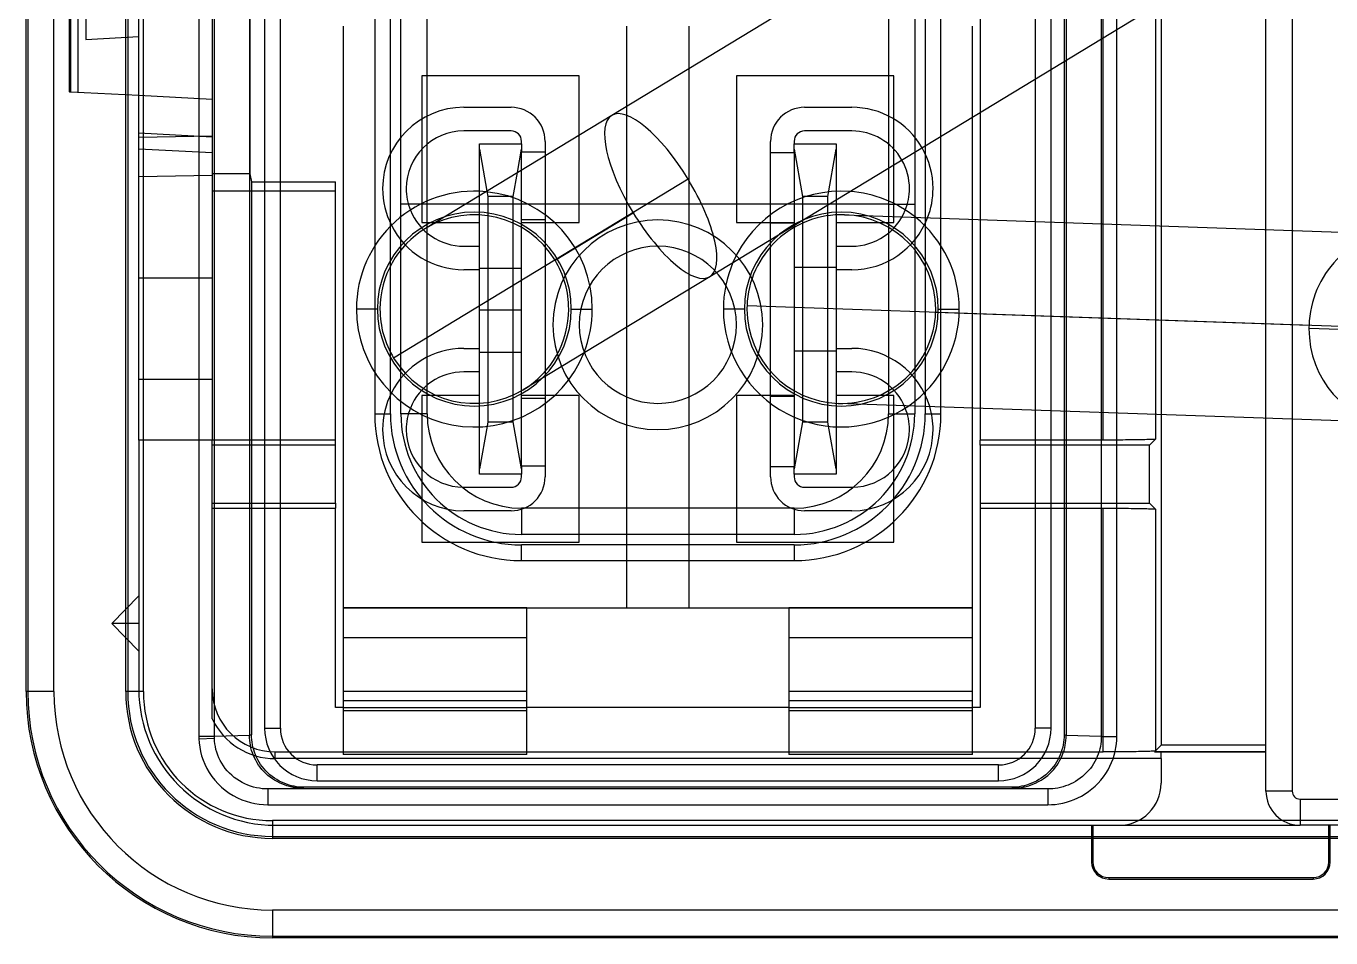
# Model space of a CAD drawing. Header units: millimetres. Extents: x -35.9 to 14.1, y -18 to 18.
# Drawn here: x -35.9 to -11.01, y -18 to -0.6 of the extents above; entities that cross this region are included whole.
import ezdxf

# ---------------------------------------------------------------- set-up
doc = ezdxf.new("R2010")
doc.units = ezdxf.units.MM
doc.layers.add('MAIN-1', color=7, linetype='Continuous')
doc.layers.add('MAIN-2', color=7, linetype='Continuous')

msp = doc.modelspace()

# ---------------------------------------------------------------- linework, layer by layer
at = {"layer": 'MAIN-1'}
for p, q in [((-35.9, -13.3), (-35.9, 13.3)), ((-9.426, 6.982), (-24.729, -2.304)), ((-33.75, -5.411), (-33.75, 5.411)), ((-32.35, 5.411), (-32.35, -5.411)), ((-7.558, 3.904), (-22.861, -5.382)), ((-31.35, 3.575), (-31.35, -3.575)), ((-31.631, 3.418), (-31.631, -3.418)), ((-35.077, 1.857), (-35.077, -1.857)), ((-35.05, 1.858), (-35.05, -1.858)), ((-11.75, 1.361), (-11.75, -4.499)), ((-12.25, -4.482), (-12.25, 1.057)), ((-34.762, 0.853), (-34.762, -0.853)), ((-14.359, -0.222), (-14.359, -4.408)), ((-14.25, -0.156), (-14.25, -4.412)), ((-29.85, -0.6), (-29.85, -11.7)), ((-24.45, -0.6), (-24.45, -2.135)), ((-23.25, -1.407), (-23.25, -0.6)), ((-34.762, -0.853), (-33.75, -0.8)), ((-15.358, -4.373), (-15.358, -0.829)), ((-28.35, -1.55), (-28.35, -2.372)), ((-25.35, -1.55), (-28.35, -1.55)), ((-25.35, -2.681), (-25.35, -1.55)), ((-35.076, -1.857), (-35.077, -1.857)), ((-35.075, -1.857), (-35.076, -1.857)), ((-35.073, -1.857), (-35.075, -1.857)), ((-35.071, -1.857), (-35.073, -1.857)), ((-35.068, -1.858), (-35.071, -1.857)), ((-35.064, -1.858), (-35.068, -1.858)), ((-35.06, -1.858), (-35.064, -1.858)), ((-35.055, -1.858), (-35.06, -1.858)), ((-35.05, -1.858), (-35.055, -1.858)), ((-33.75, -1.927), (-35.05, -1.858)), ((-27.55, -2.15), (-26.65, -2.15)), ((-24.729, -2.304), (-28.284, -4.461)), ((-17.85, -4.286), (-17.85, -2.341)), ((-17.7, -2.25), (-17.7, -4.291)), ((-26.65, -2.6), (-27.55, -2.6)), ((-28.35, -2.945), (-28.35, -3.984)), ((-27.25, -2.95), (-27.25, -2.85)), ((-27.25, -2.85), (-26.45, -2.85)), ((-27.25, -3.752), (-27.25, -2.95)), ((-27.25, -2.95), (-27.109, -3.748)), ((-26.529, -3.396), (-26.45, -2.95)), ((-26.45, -2.85), (-26.45, -2.8)), ((-26.45, -2.85), (-26.45, -2.95)), ((-26.45, -2.95), (-26.45, -3)), ((-26, -2.8), (-26, -3)), ((-26.45, -3), (-26, -3)), ((-26.45, -3.348), (-26.45, -3)), ((-26, -3), (-26, -3.075)), ((-31.631, -3.418), (-32.35, -3.418)), ((-31.631, -3.418), (-31.6, -3.575)), ((-19.35, -3.984), (-19.35, -3.251)), ((-31.6, -3.575), (-31.35, -3.575)), ((-31.35, -3.575), (-30, -3.575)), ((-30, -3.75), (-30, -3.575)), ((-23.27, -3.524), (-28.889, -6.934)), ((-30, -3.75), (-32.35, -3.75)), ((-30, -8.5), (-30, -3.75)), ((-20.287, -4.201), (-9.701, -4.571)), ((-33.75, -7.343), (-33.75, -5.411)), ((-32.35, -5.411), (-33.75, -5.411)), ((-32.35, -5.411), (-32.35, -7.343)), ((-22.861, -5.382), (-26.416, -7.539)), ((-23.25, -11.7), (-23.25, -5.618)), ((-8.098, -6.428), (-22.149, -5.937)), ((-24.45, -6.346), (-24.45, -11.7)), ((-33.75, -8.5), (-33.75, -7.343)), ((-32.35, -7.343), (-33.75, -7.343)), ((-32.35, -7.343), (-32.35, -8.5)), ((-25.35, -7.65), (-25.82, -7.65)), ((-25.35, -10.45), (-25.35, -7.65)), ((-22.35, -7.65), (-22.35, -10.45)), ((-21.88, -7.65), (-22.35, -7.65)), ((-26, -7.8), (-26, -9)), ((-21.7, -9.013), (-21.7, -7.8)), ((-9.826, -8.169), (-20.413, -7.799)), ((-17.85, -11.7), (-17.85, -7.888)), ((-17.7, -7.894), (-17.7, -8.5)), ((-28.35, -8.016), (-28.35, -9.055)), ((-26.687, -8.15), (-26.609, -8.15)), ((-26.609, -8.15), (-26.609, -8.124)), ((-26.45, -9.05), (-26.609, -8.15)), ((-26.45, -9), (-26.45, -8.062)), ((-21.25, -8.062), (-21.25, -9.013)), ((-21.091, -8.15), (-21.25, -9.05)), ((-21.091, -8.124), (-21.091, -8.15)), ((-21.091, -8.15), (-21.013, -8.15)), ((-19.35, -9.055), (-19.35, -8.016)), ((-15.358, -8.5), (-15.358, -7.975)), ((-14.359, -8.01), (-14.359, -8.483)), ((-14.25, -8.014), (-14.25, -14.325)), ((-12.25, -15.2), (-12.25, -8.084)), ((-11.75, -8.101), (-11.75, -15.2)), ((-27.107, -8.237), (-27.25, -9.05)), ((-27.25, -9.05), (-27.25, -8.248)), ((-20.45, -9.05), (-20.593, -8.237)), ((-20.45, -8.248), (-20.45, -9.05)), ((-32.35, -8.5), (-33.75, -8.5)), ((-33.75, -8.5), (-33.75, -13.25)), ((-32.35, -13.822), (-32.35, -8.5)), ((-30, -8.5), (-32.35, -8.5)), ((-30, -8.596), (-32.35, -8.596)), ((-30, -8.596), (-30, -8.5)), ((-30, -9.704), (-30, -8.596)), ((-15.358, -8.5), (-17.7, -8.5)), ((-17.7, -8.596), (-17.7, -8.5)), ((-14.472, -8.596), (-17.7, -8.596)), ((-17.7, -8.596), (-17.7, -9.704)), ((-15.306, -8.5), (-15.358, -8.5)), ((-15.253, -8.5), (-15.306, -8.5)), ((-15.199, -8.5), (-15.253, -8.5)), ((-15.144, -8.5), (-15.199, -8.5)), ((-15.089, -8.499), (-15.144, -8.5)), ((-15.035, -8.499), (-15.089, -8.499)), ((-14.98, -8.499), (-15.035, -8.499)), ((-14.927, -8.498), (-14.98, -8.499)), ((-14.874, -8.498), (-14.927, -8.498)), ((-14.823, -8.497), (-14.874, -8.498)), ((-14.773, -8.497), (-14.823, -8.497)), ((-14.725, -8.496), (-14.773, -8.497)), ((-14.679, -8.495), (-14.725, -8.496)), ((-14.636, -8.495), (-14.679, -8.495)), ((-14.596, -8.494), (-14.636, -8.495)), ((-14.558, -8.493), (-14.596, -8.494)), ((-14.523, -8.492), (-14.558, -8.493)), ((-14.492, -8.491), (-14.523, -8.492)), ((-14.464, -8.49), (-14.492, -8.491)), ((-14.472, -8.596), (-14.359, -8.483)), ((-14.472, -9.704), (-14.472, -8.596)), ((-14.439, -8.489), (-14.464, -8.49)), ((-14.418, -8.488), (-14.439, -8.489)), ((-14.4, -8.488), (-14.418, -8.488)), ((-14.386, -8.487), (-14.4, -8.488)), ((-14.374, -8.486), (-14.386, -8.487)), ((-14.366, -8.485), (-14.374, -8.486)), ((-14.361, -8.484), (-14.366, -8.485)), ((-14.359, -8.483), (-14.361, -8.484)), ((-27.25, -9.15), (-27.25, -9.05)), ((-26.45, -9.15), (-27.25, -9.15)), ((-26, -9), (-26.45, -9)), ((-26.45, -9), (-26.45, -9.05)), ((-26.45, -9.05), (-26.45, -9.15)), ((-26.45, -9.2), (-26.45, -9.15)), ((-26, -9), (-26, -9.2)), ((-21.7, -9.2), (-21.7, -9.013)), ((-21.25, -9.013), (-21.7, -9.013)), ((-21.25, -9.05), (-21.25, -9.013)), ((-21.25, -9.15), (-21.25, -9.05)), ((-20.45, -9.15), (-21.25, -9.15)), ((-21.25, -9.15), (-21.25, -9.2)), ((-20.45, -9.05), (-20.45, -9.15)), ((-27.55, -9.4), (-26.65, -9.4)), ((-21.05, -9.4), (-20.15, -9.4)), ((-32.35, -9.704), (-30, -9.704)), ((-30, -9.704), (-30, -9.8)), ((-28.35, -9.628), (-28.35, -10.45)), ((-19.35, -10.45), (-19.35, -9.628)), ((-17.7, -9.704), (-14.472, -9.704)), ((-17.7, -9.704), (-17.7, -9.8)), ((-14.472, -9.704), (-14.359, -9.817)), ((-32.35, -9.8), (-30, -9.8)), ((-30, -13.6), (-30, -9.8)), ((-26.65, -9.85), (-27.55, -9.85)), ((-20.15, -9.85), (-21.05, -9.85)), ((-17.7, -9.8), (-15.358, -9.8)), ((-17.7, -9.8), (-17.7, -13.6)), ((-15.358, -14.45), (-15.358, -9.8)), ((-15.358, -9.8), (-15.306, -9.8)), ((-15.306, -9.8), (-15.253, -9.8)), ((-15.253, -9.8), (-15.199, -9.8)), ((-15.199, -9.8), (-15.144, -9.8)), ((-15.144, -9.8), (-15.089, -9.801)), ((-15.089, -9.801), (-15.035, -9.801)), ((-15.035, -9.801), (-14.98, -9.801)), ((-14.98, -9.801), (-14.927, -9.802)), ((-14.927, -9.802), (-14.874, -9.802)), ((-14.874, -9.802), (-14.823, -9.803)), ((-14.823, -9.803), (-14.773, -9.803)), ((-14.773, -9.803), (-14.725, -9.804)), ((-14.725, -9.804), (-14.679, -9.805)), ((-14.679, -9.805), (-14.636, -9.805)), ((-14.636, -9.805), (-14.596, -9.806)), ((-14.596, -9.806), (-14.558, -9.807)), ((-14.558, -9.807), (-14.523, -9.808)), ((-14.523, -9.808), (-14.492, -9.809)), ((-14.492, -9.809), (-14.464, -9.81)), ((-14.464, -9.81), (-14.439, -9.811)), ((-14.439, -9.811), (-14.418, -9.812)), ((-14.418, -9.812), (-14.4, -9.812)), ((-14.4, -9.812), (-14.386, -9.813)), ((-14.386, -9.813), (-14.374, -9.814)), ((-14.374, -9.814), (-14.366, -9.815)), ((-14.366, -9.815), (-14.361, -9.816)), ((-14.361, -9.816), (-14.359, -9.817)), ((-14.359, -9.817), (-14.359, -14.433)), ((-28.35, -10.45), (-25.35, -10.45)), ((-22.35, -10.45), (-19.35, -10.45)), ((-33.75, -11.474), (-34.262, -12)), ((-29.85, -11.7), (-29.85, -14.5)), ((-29.85, -11.7), (-26.35, -11.7)), ((-26.35, -14.5), (-26.35, -11.7)), ((-26.35, -11.7), (-24.45, -11.7)), ((-24.45, -11.7), (-23.25, -11.7)), ((-23.25, -11.7), (-21.35, -11.7)), ((-21.35, -11.7), (-21.35, -14.5)), ((-21.35, -11.7), (-17.85, -11.7)), ((-17.85, -14.5), (-17.85, -11.7)), ((-33.755, -12), (-34.262, -12)), ((-34.262, -12), (-33.75, -12.526)), ((-29.85, -12.272), (-29.85, -13.473)), ((-21.35, -12.272), (-21.35, -13.473)), ((-29.85, -13.6), (-30, -13.6)), ((-21.35, -13.6), (-26.35, -13.6)), ((-17.7, -13.6), (-17.85, -13.6)), ((-14.359, -14.433), (-14.376, -14.45)), ((-14.25, -14.325), (-14.375, -14.45)), ((-14.366, -14.435), (-14.374, -14.436)), ((-14.361, -14.434), (-14.366, -14.435)), ((-14.359, -14.433), (-14.361, -14.434)), ((-12.25, -14.325), (-14.25, -14.325)), ((-31.15, -14.579), (-31.15, -14.45)), ((-31.15, -14.45), (-29.85, -14.45)), ((-14.25, -14.579), (-31.15, -14.579)), ((-26.35, -14.5), (-29.85, -14.5)), ((-26.35, -14.45), (-21.35, -14.45)), ((-17.85, -14.5), (-21.35, -14.5)), ((-17.85, -14.45), (-15.358, -14.45)), ((-15.306, -14.45), (-15.358, -14.45)), ((-15.253, -14.45), (-15.306, -14.45)), ((-15.199, -14.45), (-15.253, -14.45)), ((-15.144, -14.45), (-15.199, -14.45)), ((-15.089, -14.449), (-15.144, -14.45)), ((-15.035, -14.449), (-15.089, -14.449)), ((-14.98, -14.449), (-15.035, -14.449)), ((-14.927, -14.448), (-14.98, -14.449)), ((-14.874, -14.448), (-14.927, -14.448)), ((-14.823, -14.447), (-14.874, -14.448)), ((-14.773, -14.447), (-14.823, -14.447)), ((-14.725, -14.446), (-14.773, -14.447)), ((-14.679, -14.445), (-14.725, -14.446)), ((-14.636, -14.445), (-14.679, -14.445)), ((-14.596, -14.444), (-14.636, -14.445)), ((-14.558, -14.443), (-14.596, -14.444)), ((-14.523, -14.442), (-14.558, -14.443)), ((-14.492, -14.441), (-14.523, -14.442)), ((-14.464, -14.44), (-14.492, -14.441)), ((-14.439, -14.439), (-14.464, -14.44)), ((-14.418, -14.438), (-14.439, -14.439)), ((-14.4, -14.438), (-14.418, -14.438)), ((-14.386, -14.437), (-14.4, -14.438)), ((-14.374, -14.436), (-14.386, -14.437)), ((-14.376, -14.45), (-12.25, -14.45)), ((-12.25, -14.453), (-14.25, -14.453)), ((-14.25, -14.579), (-14.25, -14.453)), ((-14.25, -14.579), (-14.25, -15.05)), ((-11.75, -15.2), (-12.25, -15.2)), ((-11.6, -15.35), (9.4, -15.35)), ((-11.6, -15.35), (-11.6, -15.85)), ((-31.15, -15.85), (-15.05, -15.85)), ((-15.576, -15.85), (-15.576, -16.55)), ((-15.55, -15.85), (-15.55, -16.55)), ((-15.047, -15.85), (-11.6, -15.85)), ((9.4, -15.85), (-11.6, -15.85)), ((-11.05, -16.55), (-11.05, -15.85)), ((-11.024, -16.55), (-11.024, -15.85)), ((-15.55, -16.55), (-15.576, -16.55)), ((-11.05, -16.55), (-11.024, -16.55)), ((-15.25, -16.85), (-11.35, -16.85)), ((-15.25, -16.85), (-15.25, -16.876)), ((-15.25, -16.876), (-11.35, -16.876)), ((-11.35, -16.85), (-11.35, -16.876)), ((9.4, -18), (-31.2, -18))]:
    msp.add_line(p, q, dxfattribs=at)
for centre, radius, start, end in [((-27.55, -3.7), 1.55, 90, 180), ((-26.65, -2.8), 0.65, 0, 90), ((-27.55, -3.7), 1.1, 90, 180), ((-26.65, -2.8), 0.2, 0, 90), ((-20.15, -3.7), 1.55, 0, 30.0992), ((-20.15, -3.7), 1.1, 0, 29.6283), ((-27.55, -3.7), 1.55, 180, 206.8746), ((-27.55, -3.7), 1.1, 180, 201.8816), ((-20.15, -3.7), 1.1, 338.1183, 0), ((-20.15, -3.7), 1.55, 338.9633, 0), ((-27.35, -6), 2.25, 84.3801, 180), ((-20.35, -6), 2.25, 51.1301, 85.7347), ((-20.35, -6), 1.8, 87.9953, 178), ((-27.35, -6), 1.8, 121.22, 180), ((-20.35, -6), 2.25, 156.7653, 180), ((-20.35, -6), 1.8, 178, 180), ((-27.35, -6), 2.25, 180, 338.1199), ((-27.35, -6), 1.8, 180, 211.25), ((-20.35, -6), 2.25, 180, 304.8699), ((-20.35, -6), 1.8, 180, 267.9953), ((-27.35, -6), 1.8, 211.25, 301.22), ((-27.55, -8.3), 1.55, 153.1254, 180), ((-27.55, -8.3), 1.1, 158.1187, 180), ((-20.15, -8.3), 1.1, 0, 21.8814), ((-20.15, -8.3), 1.55, 0, 16.4924), ((-27.55, -8.3), 1.55, 180, 270), ((-27.55, -8.3), 1.1, 180, 270), ((-20.15, -8.3), 1.55, 270, 0), ((-20.15, -8.3), 1.1, 270, 0), ((-26.65, -9.2), 0.65, 270, 0), ((-26.65, -9.2), 0.2, 270, 0), ((-21.05, -9.2), 0.65, 180, 270), ((-21.05, -9.2), 0.2, 180, 270), ((-31.2, -13.3), 4.7, 180, 270), ((-31.15, -13.25), 2.6, 180, 270), ((-31.15, -13.25), 1.2, 180.1699, 270), ((-31.15, -13.25), 1.329, 205.4686, 270), ((-15.05, -15.05), 0.8, 270, 0), ((-11.6, -15.2), 0.65, 180, 270), ((-11.6, -15.2), 0.15, 180, 270), ((-15.25, -16.55), 0.326, 180, 270), ((-15.25, -16.55), 0.3, 180, 270), ((-11.35, -16.55), 0.326, 270, 0), ((-11.35, -16.55), 0.3, 270, 0)]:
    msp.add_arc(centre, radius, start, end, dxfattribs=at)
for start_param, end_param in [(-1.570796, 0), (-3.141593, -1.570796)]:
    msp.add_ellipse((-23.795, -3.843), major_axis=(-0.934, 1.539), ratio=0.341321, start_param=start_param, end_param=end_param, dxfattribs=at)
at = {"layer": 'MAIN-2'}
for p, q in [((-32.605, 14.159), (-32.605, -14.159)), ((-32.309, -14.159), (-32.309, 14.159)), ((-31.639, 14.137), (-31.639, -14.137)), ((-31.05, -14), (-31.05, 14)), ((-16.65, 14), (-16.65, -14)), ((-16.35, -14), (-16.35, 14)), ((-16.1, 14.125), (-16.1, -14.125)), ((-16.061, 14.137), (-16.061, -14.137)), ((-15.391, 14.159), (-15.391, -14.159)), ((-15.095, -14.159), (-15.095, 14.159)), ((-35.868, 13.3), (-35.868, -13.3)), ((-35.369, -13.3), (-35.369, 13.3)), ((-34, -13.3), (-34, 13.3)), ((-33.962, 13.3), (-33.962, -13.3)), ((-33.662, -13.3), (-33.662, 13.3)), ((-29.25, 8), (-29.25, -8)), ((-28.95, -8), (-28.95, 8)), ((-28.75, -8), (-28.75, 8)), ((-18.95, 8), (-18.95, -8)), ((-18.75, 8), (-18.75, -8)), ((-18.45, -8), (-18.45, 8)), ((-15.358, -0.829), (-15.358, 3.382)), ((-28.25, -4), (-28.25, 2.438)), ((-19.45, 2.438), (-19.45, -4)), ((-34.91, 1.866), (-34.91, -1.866)), ((-17.7, 1.961), (-17.7, -2.25)), ((-17.85, -2.341), (-17.85, -0.6)), ((-33.75, -0.8), (-33.75, -0.8)), ((-23.25, -5.618), (-23.25, -1.407)), ((-28.35, -1.55), (-28.35, -1.55)), ((-25.35, -1.55), (-25.35, -1.55)), ((-22.35, -1.55), (-22.35, -1.55)), ((-22.35, -1.55), (-22.35, -4.35)), ((-19.35, -1.55), (-22.35, -1.55)), ((-19.35, -1.55), (-19.35, -1.55)), ((-19.35, -3.251), (-19.35, -1.55)), ((-33.75, -1.927), (-33.75, -1.927)), ((-32.35, -2), (-33.75, -1.927)), ((-32.35, -2), (-32.35, -2)), ((-27.55, -2.15), (-27.55, -2.15)), ((-26.65, -2.15), (-26.65, -2.15)), ((-24.45, -2.135), (-24.45, -6.346)), ((-21.05, -2.15), (-20.15, -2.15)), ((-21.05, -2.15), (-21.05, -2.15)), ((-20.15, -2.15), (-20.15, -2.15)), ((-28.35, -2.372), (-28.35, -2.945)), ((-32.35, -2.717), (-33.75, -2.646)), ((-32.35, -2.7), (-33.75, -2.724)), ((-33.75, -2.724), (-33.75, -2.724)), ((-32.35, -2.7), (-32.35, -2.7)), ((-27.55, -2.6), (-27.55, -2.6)), ((-26.65, -2.6), (-26.65, -2.6)), ((-25.35, -4.35), (-25.35, -2.681)), ((-20.15, -2.6), (-21.05, -2.6)), ((-21.05, -2.6), (-21.05, -2.6)), ((-20.15, -2.6), (-20.15, -2.6)), ((-33.75, -2.944), (-32.35, -3.015)), ((-27.25, -2.85), (-27.25, -2.85)), ((-26.45, -2.8), (-26.45, -2.8)), ((-26.45, -2.85), (-26.45, -2.85)), ((-26.45, -2.85), (-26.45, -2.85)), ((-26, -2.8), (-26, -2.8)), ((-21.7, -3.013), (-21.7, -2.8)), ((-21.7, -2.8), (-21.7, -2.8)), ((-21.25, -2.8), (-21.25, -2.85)), ((-21.25, -2.8), (-21.25, -2.8)), ((-21.25, -2.85), (-21.25, -2.85)), ((-21.25, -2.85), (-20.45, -2.85)), ((-21.25, -2.95), (-21.25, -2.85)), ((-21.25, -2.85), (-21.25, -2.85)), ((-21.25, -2.95), (-21.091, -3.85)), ((-21.25, -3.013), (-21.25, -2.95)), ((-20.609, -3.85), (-20.45, -2.95)), ((-20.45, -2.85), (-20.45, -2.85)), ((-20.45, -2.85), (-20.45, -2.95)), ((-20.45, -2.95), (-20.45, -8.248)), ((-26.45, -3), (-26.45, -3)), ((-26.45, -3), (-26.45, -3)), ((-26, -3), (-26, -3)), ((-26, -3.075), (-26, -4.3)), ((-21.7, -3.013), (-21.7, -3.013)), ((-21.7, -3.013), (-21.25, -3.013)), ((-21.7, -4.363), (-21.7, -3.013)), ((-21.25, -3.013), (-21.25, -3.013)), ((-21.25, -3.013), (-21.25, -3.013)), ((-21.25, -3.013), (-21.25, -4.363)), ((-32.35, -3.45), (-33.75, -3.478)), ((-26.609, -3.85), (-26.529, -3.396)), ((-26.45, -4.3), (-26.45, -3.348)), ((-31.6, -3.575), (-31.6, -14.125)), ((-31.35, -3.575), (-31.35, -14)), ((-19.05, -3.7), (-19.05, -3.7)), ((-18.6, -3.7), (-18.6, -3.7)), ((-27.25, -8.248), (-27.25, -3.752)), ((-27.109, -3.748), (-27.091, -3.85)), ((-26.609, -3.85), (-27.091, -3.85)), ((-27.091, -3.85), (-27.091, -8.15)), ((-26.609, -8.124), (-26.609, -3.85)), ((-20.609, -3.85), (-21.091, -3.85)), ((-21.091, -3.85), (-21.091, -8.124)), ((-20.609, -8.15), (-20.609, -3.85)), ((-28.25, -4), (-28.75, -4)), ((-28.35, -3.984), (-28.35, -4.35)), ((-28.25, -8), (-28.25, -4)), ((-19.45, -4), (-28.25, -4)), ((-25.811, -5.066), (-24.32, -4.162)), ((-19.45, -4), (-19.45, -8)), ((-19.45, -4), (-18.95, -4)), ((-19.35, -4.35), (-19.35, -3.984)), ((-28.35, -4.35), (-28.35, -4.35)), ((-28.35, -4.35), (-27.25, -4.35)), ((-28.283, -4.461), (-28.283, -4.461)), ((-27.25, -4.35), (-27.25, -4.35)), ((-26, -4.3), (-26.45, -4.3)), ((-26.45, -4.441), (-26.45, -4.3)), ((-26.45, -4.35), (-26.45, -4.35)), ((-26.45, -4.35), (-25.35, -4.35)), ((-26.45, -7.559), (-26.45, -4.441)), ((-26, -4.3), (-26, -4.809)), ((-25.35, -4.35), (-25.35, -4.35)), ((-23.85, -4.3), (-23.85, -4.3)), ((-22.35, -4.35), (-22.35, -4.35)), ((-22.35, -4.35), (-21.25, -4.35)), ((-21.7, -4.809), (-21.7, -4.363)), ((-21.25, -4.363), (-21.7, -4.363)), ((-21.25, -4.35), (-21.25, -4.35)), ((-21.25, -4.363), (-21.25, -4.441)), ((-21.25, -4.441), (-21.25, -7.559)), ((-20.45, -4.35), (-20.45, -4.35)), ((-20.45, -4.35), (-19.35, -4.35)), ((-19.35, -4.35), (-19.35, -4.35)), ((-17.85, -7.888), (-17.85, -4.286)), ((-17.7, -4.291), (-17.7, -7.894)), ((-15.358, -7.975), (-15.358, -4.373)), ((-14.359, -4.408), (-14.359, -8.01)), ((-14.25, -4.412), (-14.25, -8.014)), ((-12.25, -8.084), (-12.25, -4.482)), ((-11.75, -4.499), (-11.75, -8.101)), ((-27.55, -4.8), (-27.55, -4.8)), ((-27.55, -4.8), (-27.25, -4.8)), ((-27.25, -4.8), (-27.25, -4.8)), ((-26, -4.809), (-26, -7.191)), ((-23.85, -4.8), (-23.85, -4.8)), ((-21.7, -7.191), (-21.7, -4.809)), ((-20.45, -4.8), (-20.45, -4.8)), ((-20.45, -4.8), (-20.15, -4.8)), ((-20.15, -4.8), (-20.15, -4.8)), ((-27.25, -5.25), (-27.25, -5.224)), ((-26.45, -5.224), (-27.25, -5.224)), ((-21.25, -5.2), (-20.45, -5.2)), ((-20.45, -5.2), (-20.45, -5.25)), ((-27.55, -5.25), (-27.55, -5.25)), ((-27.25, -5.25), (-27.55, -5.25)), ((-27.25, -5.25), (-27.25, -5.25)), ((-27.25, -5.25), (-27.25, -5.25)), ((-27.25, -5.25), (-27.25, -5.25)), ((-20.45, -5.25), (-20.45, -5.25)), ((-20.45, -5.25), (-20.45, -5.25)), ((-20.15, -5.25), (-20.45, -5.25)), ((-20.45, -5.25), (-20.45, -5.25)), ((-20.15, -5.25), (-20.15, -5.25)), ((-29.2, -6), (-29.6, -6)), ((-29.6, -6), (-29.6, -6)), ((-29.15, -6), (-29.15, -6)), ((-29.15, -6), (-29.15, -6)), ((-26.45, -6.024), (-27.25, -6.024)), ((-26.45, -6.024), (-27.25, -6.024)), ((-25.55, -6), (-25.55, -6)), ((-25.55, -6), (-25.55, -6)), ((-25.5, -6), (-25.1, -6)), ((-25.1, -6), (-25.1, -6)), ((-22.6, -6), (-22.6, -6)), ((-22.2, -6), (-22.6, -6)), ((-22.15, -6), (-22.15, -6)), ((-22.15, -6), (-22.15, -6)), ((-11.429, -6.312), (-18.551, -6.063)), ((-18.55, -6), (-18.55, -6)), ((-18.55, -6), (-18.55, -6)), ((-18.5, -6), (-18.1, -6)), ((-18.1, -6), (-18.1, -6)), ((-8.782, -6.462), (-11.43, -6.37)), ((-27.55, -6.75), (-27.25, -6.75)), ((-27.55, -6.75), (-27.55, -6.75)), ((-27.25, -6.75), (-27.25, -6.75)), ((-27.25, -6.75), (-27.25, -6.75)), ((-27.25, -6.75), (-27.25, -6.75)), ((-27.25, -6.824), (-27.25, -6.75)), ((-27.25, -6.824), (-26.45, -6.824)), ((-21.25, -6.8), (-20.45, -6.8)), ((-20.45, -6.75), (-20.45, -6.75)), ((-20.45, -6.75), (-20.45, -6.75)), ((-20.45, -6.75), (-20.45, -6.8)), ((-20.45, -6.75), (-20.15, -6.75)), ((-20.45, -6.75), (-20.45, -6.75)), ((-20.15, -6.75), (-20.15, -6.75)), ((-27.25, -7.2), (-27.55, -7.2)), ((-27.55, -7.2), (-27.55, -7.2)), ((-27.25, -7.2), (-27.25, -7.2)), ((-26, -7.191), (-26, -7.7)), ((-21.7, -7.663), (-21.7, -7.191)), ((-20.45, -7.2), (-20.45, -7.2)), ((-20.15, -7.2), (-20.45, -7.2)), ((-20.15, -7.2), (-20.15, -7.2)), ((-28.35, -7.65), (-28.35, -7.65)), ((-28.35, -7.65), (-28.35, -8.016)), ((-27.25, -7.65), (-28.35, -7.65)), ((-27.25, -7.65), (-27.25, -7.65)), ((-26.45, -7.7), (-26.45, -7.559)), ((-26.45, -7.65), (-26.45, -7.65)), ((-25.82, -7.65), (-26.45, -7.65)), ((-26.45, -7.7), (-26, -7.7)), ((-26.45, -8.062), (-26.45, -7.7)), ((-26, -7.7), (-26, -7.8)), ((-25.35, -7.65), (-25.35, -7.65)), ((-22.35, -7.65), (-22.35, -7.65)), ((-21.25, -7.65), (-21.88, -7.65)), ((-21.7, -7.8), (-21.7, -7.663)), ((-21.7, -7.663), (-21.25, -7.663)), ((-21.25, -7.559), (-21.25, -7.663)), ((-21.25, -7.65), (-21.25, -7.65)), ((-21.25, -7.663), (-21.25, -8.062)), ((-20.45, -7.65), (-20.45, -7.65)), ((-19.35, -7.65), (-20.45, -7.65)), ((-19.35, -7.65), (-19.35, -7.65)), ((-19.35, -8.016), (-19.35, -7.65)), ((-23.85, -7.8), (-23.85, -7.8)), ((-29.25, -8), (-28.95, -8)), ((-28.95, -8), (-28.95, -8)), ((-28.75, -8), (-28.75, -8)), ((-28.25, -8), (-28.75, -8)), ((-27.091, -8.15), (-27.107, -8.237)), ((-27.091, -8.15), (-26.687, -8.15)), ((-21.013, -8.15), (-20.609, -8.15)), ((-20.593, -8.237), (-20.609, -8.15)), ((-19.45, -8), (-18.95, -8)), ((-18.95, -8), (-18.95, -8)), ((-18.75, -8), (-18.45, -8)), ((-18.75, -8), (-18.75, -8)), ((-23.85, -8.3), (-23.85, -8.3)), ((-19.05, -8.3), (-19.05, -8.3)), ((-18.6, -8.3), (-18.6, -8.3)), ((-28.35, -9.055), (-28.35, -9.628)), ((-27.25, -9.15), (-27.25, -9.15)), ((-26.45, -9), (-26.45, -9)), ((-26.45, -9), (-26.45, -9)), ((-26.45, -9.15), (-26.45, -9.15)), ((-26.45, -9.15), (-26.45, -9.15)), ((-26.45, -9.2), (-26.45, -9.2)), ((-26, -9), (-26, -9)), ((-26, -9.2), (-26, -9.2)), ((-21.7, -9.013), (-21.7, -9.013)), ((-21.7, -9.2), (-21.7, -9.2)), ((-21.25, -9.013), (-21.25, -9.013)), ((-21.25, -9.013), (-21.25, -9.013)), ((-21.25, -9.15), (-21.25, -9.15)), ((-21.25, -9.15), (-21.25, -9.15)), ((-21.25, -9.2), (-21.25, -9.2)), ((-20.45, -9.15), (-20.45, -9.15)), ((-19.35, -9.628), (-19.35, -9.055)), ((-27.55, -9.4), (-27.55, -9.4)), ((-26.65, -9.4), (-26.65, -9.4)), ((-21.05, -9.4), (-21.05, -9.4)), ((-20.15, -9.4), (-20.15, -9.4)), ((-27.55, -9.85), (-27.55, -9.85)), ((-26.65, -9.85), (-26.65, -9.85)), ((-26.45, -9.8), (-26.45, -10.3)), ((-21.25, -9.8), (-26.45, -9.8)), ((-21.25, -9.8), (-21.25, -10.3)), ((-21.05, -9.85), (-21.05, -9.85)), ((-20.15, -9.85), (-20.15, -9.85)), ((-28.35, -10.45), (-28.35, -10.45)), ((-21.25, -10.3), (-26.45, -10.3)), ((-26.45, -10.3), (-26.45, -10.3)), ((-25.35, -10.45), (-25.35, -10.45)), ((-22.35, -10.45), (-22.35, -10.45)), ((-21.25, -10.3), (-21.25, -10.3)), ((-19.35, -10.45), (-19.35, -10.45)), ((-26.45, -10.8), (-26.45, -10.5)), ((-26.45, -10.5), (-26.45, -10.5)), ((-21.25, -10.5), (-26.45, -10.5)), ((-21.25, -10.5), (-21.25, -10.8)), ((-21.25, -10.5), (-21.25, -10.5)), ((-26.45, -10.8), (-21.25, -10.8)), ((-29.85, -11.7), (-29.85, -11.7)), ((-26.35, -11.7), (-29.85, -11.7)), ((-26.35, -11.7), (-26.35, -11.7)), ((-24.45, -11.7), (-24.45, -11.7)), ((-23.25, -11.7), (-23.25, -11.7)), ((-21.35, -11.7), (-21.35, -11.7)), ((-17.85, -11.7), (-21.35, -11.7)), ((-17.85, -11.7), (-17.85, -11.7)), ((-26.35, -12.272), (-29.85, -12.272)), ((-26.35, -13.473), (-26.35, -12.272)), ((-17.85, -12.272), (-21.35, -12.272)), ((-17.85, -13.473), (-17.85, -12.272)), ((-35.868, -13.3), (-35.9, -13.3)), ((-35.369, -13.3), (-35.868, -13.3)), ((-33.962, -13.3), (-34, -13.3)), ((-33.662, -13.3), (-33.962, -13.3)), ((-33.75, -13.25), (-33.75, -13.25)), ((-26.35, -13.3), (-29.85, -13.3)), ((-17.85, -13.3), (-21.35, -13.3)), ((-30, -13.6), (-30, -13.6)), ((-26.35, -13.473), (-29.85, -13.473)), ((-29.85, -13.6), (-29.85, -13.6)), ((-29.85, -13.6), (-26.35, -13.6)), ((-29.85, -13.66), (-26.35, -13.66)), ((-26.35, -13.6), (-26.35, -13.6)), ((-17.85, -13.473), (-21.35, -13.473)), ((-21.35, -13.6), (-21.35, -13.6)), ((-21.35, -13.6), (-17.85, -13.6)), ((-21.35, -13.66), (-17.85, -13.66)), ((-17.85, -13.6), (-17.85, -13.6)), ((-17.7, -13.6), (-17.7, -13.6)), ((-32.605, -14.159), (-32.605, -14.165)), ((-32.309, -14.159), (-32.605, -14.159)), ((-32.605, -14.165), (-32.605, -14.171)), ((-32.605, -14.171), (-32.605, -14.177)), ((-32.605, -14.177), (-32.605, -14.183)), ((-32.605, -14.183), (-32.605, -14.188)), ((-31.639, -14.138), (-32.309, -14.159)), ((-32.309, -14.164), (-32.309, -14.159)), ((-32.309, -14.168), (-32.309, -14.164)), ((-32.309, -14.173), (-32.309, -14.168)), ((-32.309, -14.177), (-32.309, -14.173)), ((-32.309, -14.182), (-32.309, -14.177)), ((-32.309, -14.186), (-32.309, -14.182)), ((-32.308, -14.191), (-32.309, -14.186)), ((-31.6, -14.125), (-31.639, -14.137)), ((-31.639, -14.137), (-31.639, -14.137)), ((-31.639, -14.137), (-31.639, -14.137)), ((-31.639, -14.137), (-31.639, -14.137)), ((-31.639, -14.137), (-31.639, -14.137)), ((-31.639, -14.137), (-31.639, -14.137)), ((-31.639, -14.137), (-31.639, -14.138)), ((-31.638, -14.184), (-31.639, -14.138)), ((-31.635, -14.23), (-31.638, -14.184)), ((-31.599, -14.171), (-31.6, -14.125)), ((-31.596, -14.218), (-31.599, -14.171)), ((-31.35, -14), (-31.35, -14)), ((-31.35, -14), (-31.05, -14)), ((-16.35, -14), (-16.65, -14)), ((-16.35, -14), (-16.35, -14)), ((-16.101, -14.171), (-16.104, -14.218)), ((-16.1, -14.125), (-16.101, -14.171)), ((-16.061, -14.137), (-16.1, -14.125)), ((-16.065, -14.23), (-16.062, -14.184)), ((-16.062, -14.184), (-16.061, -14.138)), ((-16.061, -14.138), (-16.061, -14.137)), ((-16.061, -14.137), (-16.061, -14.137)), ((-16.061, -14.137), (-16.061, -14.137)), ((-16.061, -14.137), (-16.061, -14.137)), ((-16.061, -14.137), (-16.061, -14.137)), ((-16.061, -14.137), (-16.061, -14.137)), ((-15.391, -14.159), (-16.061, -14.138)), ((-15.391, -14.159), (-15.392, -14.205)), ((-15.391, -14.159), (-15.095, -14.159)), ((-15.097, -14.228), (-15.095, -14.159)), ((-32.605, -14.188), (-32.605, -14.194)), ((-32.605, -14.194), (-32.604, -14.2)), ((-32.604, -14.2), (-32.308, -14.191)), ((-32.604, -14.2), (-32.599, -14.28)), ((-32.599, -14.28), (-32.589, -14.36)), ((-32.589, -14.36), (-32.573, -14.442)), ((-32.305, -14.243), (-32.308, -14.191)), ((-32.299, -14.295), (-32.305, -14.243)), ((-32.29, -14.349), (-32.299, -14.295)), ((-32.278, -14.402), (-32.29, -14.349)), ((-32.263, -14.456), (-32.278, -14.402)), ((-31.629, -14.278), (-31.635, -14.23)), ((-31.621, -14.325), (-31.629, -14.278)), ((-31.611, -14.373), (-31.621, -14.325)), ((-31.598, -14.422), (-31.611, -14.373)), ((-31.582, -14.47), (-31.598, -14.422)), ((-31.59, -14.265), (-31.596, -14.218)), ((-31.582, -14.313), (-31.59, -14.265)), ((-31.572, -14.361), (-31.582, -14.313)), ((-31.559, -14.409), (-31.572, -14.361)), ((-31.543, -14.457), (-31.559, -14.409)), ((-16.141, -14.409), (-16.157, -14.457)), ((-16.128, -14.361), (-16.141, -14.409)), ((-16.118, -14.313), (-16.128, -14.361)), ((-16.11, -14.265), (-16.118, -14.313)), ((-16.118, -14.47), (-16.102, -14.422)), ((-16.104, -14.218), (-16.11, -14.265)), ((-16.102, -14.422), (-16.089, -14.373)), ((-16.089, -14.373), (-16.079, -14.325)), ((-16.079, -14.325), (-16.071, -14.278)), ((-16.071, -14.278), (-16.065, -14.23)), ((-15.42, -14.395), (-15.433, -14.443)), ((-15.409, -14.347), (-15.42, -14.395)), ((-15.401, -14.299), (-15.409, -14.347)), ((-15.395, -14.252), (-15.401, -14.299)), ((-15.392, -14.205), (-15.395, -14.252)), ((-15.126, -14.44), (-15.112, -14.369)), ((-15.112, -14.369), (-15.102, -14.298)), ((-15.102, -14.298), (-15.097, -14.228)), ((-32.573, -14.442), (-32.552, -14.524)), ((-32.552, -14.524), (-32.525, -14.606)), ((-32.525, -14.606), (-32.491, -14.687)), ((-32.244, -14.51), (-32.263, -14.456)), ((-32.222, -14.563), (-32.244, -14.51)), ((-32.197, -14.615), (-32.222, -14.563)), ((-32.168, -14.667), (-32.197, -14.615)), ((-32.135, -14.717), (-32.168, -14.667)), ((-31.564, -14.517), (-31.582, -14.47)), ((-31.543, -14.565), (-31.564, -14.517)), ((-31.525, -14.505), (-31.543, -14.457)), ((-31.52, -14.611), (-31.543, -14.565)), ((-31.504, -14.552), (-31.525, -14.505)), ((-31.494, -14.657), (-31.52, -14.611)), ((-31.481, -14.599), (-31.504, -14.552)), ((-31.465, -14.701), (-31.494, -14.657)), ((-31.455, -14.644), (-31.481, -14.599)), ((-31.426, -14.689), (-31.455, -14.644)), ((-29.85, -14.45), (-26.35, -14.45)), ((-21.35, -14.45), (-17.85, -14.45)), ((-16.245, -14.644), (-16.274, -14.689)), ((-16.219, -14.599), (-16.245, -14.644)), ((-16.235, -14.701), (-16.206, -14.657)), ((-16.196, -14.552), (-16.219, -14.599)), ((-16.206, -14.657), (-16.18, -14.611)), ((-16.175, -14.505), (-16.196, -14.552)), ((-16.18, -14.611), (-16.157, -14.565)), ((-16.157, -14.457), (-16.175, -14.505)), ((-16.157, -14.565), (-16.136, -14.517)), ((-16.136, -14.517), (-16.118, -14.47)), ((-15.539, -14.678), (-15.568, -14.722)), ((-15.513, -14.632), (-15.539, -14.678)), ((-15.489, -14.586), (-15.513, -14.632)), ((-15.467, -14.539), (-15.489, -14.586)), ((-15.449, -14.491), (-15.467, -14.539)), ((-15.433, -14.443), (-15.449, -14.491)), ((-15.227, -14.725), (-15.195, -14.655)), ((-15.195, -14.655), (-15.167, -14.584)), ((-15.167, -14.584), (-15.144, -14.512)), ((-15.144, -14.512), (-15.126, -14.44)), ((-14.375, -14.45), (-14.376, -14.451)), ((-12.25, -14.451), (-14.376, -14.451)), ((-32.491, -14.687), (-32.452, -14.767)), ((-32.452, -14.767), (-32.407, -14.845)), ((-32.407, -14.845), (-32.356, -14.92)), ((-32.356, -14.92), (-32.299, -14.992)), ((-32.1, -14.765), (-32.135, -14.717)), ((-32.062, -14.811), (-32.1, -14.765)), ((-32.02, -14.856), (-32.062, -14.811)), ((-31.977, -14.897), (-32.02, -14.856)), ((-31.93, -14.936), (-31.977, -14.897)), ((-31.434, -14.744), (-31.465, -14.701)), ((-31.401, -14.785), (-31.434, -14.744)), ((-31.395, -14.732), (-31.426, -14.689)), ((-31.365, -14.825), (-31.401, -14.785)), ((-31.361, -14.773), (-31.395, -14.732)), ((-31.327, -14.863), (-31.365, -14.825)), ((-31.326, -14.813), (-31.361, -14.773)), ((-31.288, -14.899), (-31.327, -14.863)), ((-31.288, -14.851), (-31.326, -14.813)), ((-31.248, -14.886), (-31.288, -14.851)), ((-31.246, -14.932), (-31.288, -14.899)), ((-31.207, -14.92), (-31.248, -14.886)), ((-31.203, -14.963), (-31.246, -14.932)), ((-31.164, -14.951), (-31.207, -14.92)), ((-30.35, -15), (-30.35, -14.7)), ((-17.35, -14.7), (-30.35, -14.7)), ((-17.35, -15), (-17.35, -14.7)), ((-16.493, -14.92), (-16.536, -14.951)), ((-16.497, -14.963), (-16.454, -14.932)), ((-16.452, -14.886), (-16.493, -14.92)), ((-16.454, -14.932), (-16.412, -14.899)), ((-16.412, -14.851), (-16.452, -14.886)), ((-16.374, -14.813), (-16.412, -14.851)), ((-16.412, -14.899), (-16.373, -14.863)), ((-16.339, -14.773), (-16.374, -14.813)), ((-16.373, -14.863), (-16.335, -14.825)), ((-16.305, -14.732), (-16.339, -14.773)), ((-16.335, -14.825), (-16.299, -14.785)), ((-16.274, -14.689), (-16.305, -14.732)), ((-16.299, -14.785), (-16.266, -14.744)), ((-16.266, -14.744), (-16.235, -14.701)), ((-15.75, -14.92), (-15.792, -14.953)), ((-15.709, -14.884), (-15.75, -14.92)), ((-15.671, -14.846), (-15.709, -14.884)), ((-15.634, -14.807), (-15.671, -14.846)), ((-15.6, -14.765), (-15.634, -14.807)), ((-15.568, -14.722), (-15.6, -14.765)), ((-15.399, -14.989), (-15.349, -14.927)), ((-15.349, -14.927), (-15.304, -14.862)), ((-15.304, -14.862), (-15.263, -14.794)), ((-15.263, -14.794), (-15.227, -14.725)), ((-32.299, -14.992), (-32.237, -15.06)), ((-32.237, -15.06), (-32.171, -15.123)), ((-32.171, -15.123), (-32.1, -15.182)), ((-31.882, -14.972), (-31.93, -14.936)), ((-31.831, -15.005), (-31.882, -14.972)), ((-31.779, -15.035), (-31.831, -15.005)), ((-31.726, -15.062), (-31.779, -15.035)), ((-31.672, -15.085), (-31.726, -15.062)), ((-31.617, -15.105), (-31.672, -15.085)), ((-31.561, -15.122), (-31.617, -15.105)), ((-31.506, -15.135), (-31.561, -15.122)), ((-31.451, -15.145), (-31.506, -15.135)), ((-31.396, -15.153), (-31.451, -15.145)), ((-31.342, -15.157), (-31.396, -15.153)), ((-31.289, -15.158), (-31.342, -15.157)), ((-31.289, -15.158), (-30.641, -15.137)), ((-31.289, -15.158), (-31.289, -15.458)), ((-16.411, -15.158), (-31.289, -15.158)), ((-31.159, -14.992), (-31.203, -14.963)), ((-31.119, -14.98), (-31.164, -14.951)), ((-31.113, -15.018), (-31.159, -14.992)), ((-31.074, -15.006), (-31.119, -14.98)), ((-31.067, -15.041), (-31.113, -15.018)), ((-31.027, -15.029), (-31.074, -15.006)), ((-31.02, -15.062), (-31.067, -15.041)), ((-30.98, -15.05), (-31.027, -15.029)), ((-30.972, -15.08), (-31.02, -15.062)), ((-30.932, -15.068), (-30.98, -15.05)), ((-30.924, -15.096), (-30.972, -15.08)), ((-30.884, -15.084), (-30.932, -15.068)), ((-30.876, -15.109), (-30.924, -15.096)), ((-30.836, -15.097), (-30.884, -15.084)), ((-30.828, -15.119), (-30.876, -15.109)), ((-30.788, -15.107), (-30.836, -15.097)), ((-30.78, -15.127), (-30.828, -15.119)), ((-30.74, -15.115), (-30.788, -15.107)), ((-30.733, -15.133), (-30.78, -15.127)), ((-30.693, -15.121), (-30.74, -15.115)), ((-30.686, -15.136), (-30.733, -15.133)), ((-30.646, -15.124), (-30.693, -15.121)), ((-30.641, -15.137), (-30.686, -15.136)), ((-30.6, -15.125), (-30.646, -15.124)), ((-30.641, -15.137), (-30.6, -15.125)), ((-17.1, -15.125), (-30.6, -15.125)), ((-30.35, -15), (-17.35, -15)), ((-30.35, -15), (-30.35, -15)), ((-17.35, -15), (-17.35, -15)), ((-17.054, -15.124), (-17.1, -15.125)), ((-17.1, -15.125), (-17.059, -15.137)), ((-17.059, -15.137), (-17.014, -15.136)), ((-17.059, -15.137), (-16.411, -15.158)), ((-17.007, -15.121), (-17.054, -15.124)), ((-17.014, -15.136), (-16.967, -15.133)), ((-16.96, -15.115), (-17.007, -15.121)), ((-16.967, -15.133), (-16.92, -15.127)), ((-16.912, -15.107), (-16.96, -15.115)), ((-16.92, -15.127), (-16.872, -15.119)), ((-16.864, -15.097), (-16.912, -15.107)), ((-16.872, -15.119), (-16.824, -15.109)), ((-16.816, -15.084), (-16.864, -15.097)), ((-16.824, -15.109), (-16.776, -15.096)), ((-16.768, -15.068), (-16.816, -15.084)), ((-16.776, -15.096), (-16.728, -15.08)), ((-16.72, -15.05), (-16.768, -15.068)), ((-16.728, -15.08), (-16.68, -15.062)), ((-16.673, -15.029), (-16.72, -15.05)), ((-16.68, -15.062), (-16.633, -15.041)), ((-16.626, -15.006), (-16.673, -15.029)), ((-16.633, -15.041), (-16.587, -15.018)), ((-16.581, -14.98), (-16.626, -15.006)), ((-16.587, -15.018), (-16.541, -14.992)), ((-16.536, -14.951), (-16.581, -14.98)), ((-16.541, -14.992), (-16.497, -14.963)), ((-16.364, -15.157), (-16.411, -15.158)), ((-16.411, -15.158), (-16.411, -15.458)), ((-16.316, -15.154), (-16.364, -15.157)), ((-16.268, -15.148), (-16.316, -15.154)), ((-16.219, -15.14), (-16.268, -15.148)), ((-16.17, -15.13), (-16.219, -15.14)), ((-16.121, -15.117), (-16.17, -15.13)), ((-16.072, -15.101), (-16.121, -15.117)), ((-16.023, -15.083), (-16.072, -15.101)), ((-15.975, -15.062), (-16.023, -15.083)), ((-15.928, -15.039), (-15.975, -15.062)), ((-15.881, -15.013), (-15.928, -15.039)), ((-15.836, -14.984), (-15.881, -15.013)), ((-15.792, -14.953), (-15.836, -14.984)), ((-15.633, -15.207), (-15.57, -15.158)), ((-15.57, -15.158), (-15.509, -15.105)), ((-15.509, -15.105), (-15.452, -15.049)), ((-15.452, -15.049), (-15.399, -14.989)), ((-14.25, -15.05), (-14.25, -15.05)), ((-32.1, -15.182), (-32.026, -15.236)), ((-32.026, -15.236), (-31.948, -15.284)), ((-31.948, -15.284), (-31.868, -15.326)), ((-31.868, -15.326), (-31.786, -15.362)), ((-31.786, -15.362), (-31.702, -15.392)), ((-31.702, -15.392), (-31.619, -15.417)), ((-31.619, -15.417), (-31.535, -15.435)), ((-16.199, -15.441), (-16.126, -15.427)), ((-16.126, -15.427), (-16.053, -15.409)), ((-16.053, -15.409), (-15.981, -15.387)), ((-15.981, -15.387), (-15.908, -15.36)), ((-15.908, -15.36), (-15.837, -15.328)), ((-15.837, -15.328), (-15.767, -15.292)), ((-15.767, -15.292), (-15.699, -15.252)), ((-15.699, -15.252), (-15.633, -15.207)), ((-12.25, -15.2), (-12.25, -15.2)), ((-11.75, -15.2), (-11.75, -15.2)), ((-11.6, -15.35), (-11.6, -15.35)), ((-31.535, -15.435), (-31.452, -15.448)), ((-31.452, -15.448), (-31.37, -15.456)), ((-31.37, -15.456), (-31.289, -15.458)), ((-31.289, -15.458), (-16.411, -15.458)), ((-16.411, -15.458), (-16.341, -15.456)), ((-16.341, -15.456), (-16.27, -15.451)), ((-16.27, -15.451), (-16.199, -15.441)), ((9.4, -15.762), (-31.2, -15.762)), ((-31.2, -15.762), (-31.2, -16.062)), ((-31.15, -15.85), (-31.15, -15.85)), ((-15.05, -15.85), (-15.05, -15.85)), ((-11.6, -15.85), (-11.6, -15.85)), ((-31.2, -16.062), (-31.2, -16.1)), ((-31.2, -16.062), (9.4, -16.062)), ((9.4, -16.1), (-31.2, -16.1)), ((-31.2, -17.469), (-31.2, -17.968)), ((9.4, -17.469), (-31.2, -17.469)), ((-31.2, -17.968), (-31.2, -18)), ((-31.2, -17.968), (9.4, -17.968))]:
    msp.add_line(p, q, dxfattribs=at)
for centre, radius, start, end in [((-21.05, -2.8), 0.65, 90, 180), ((-20.15, -3.7), 1.55, 30.0992, 90), ((-21.05, -2.8), 0.2, 90, 180), ((-20.15, -3.7), 1.1, 29.6283, 90), ((-27.35, -6), 2.25, 0, 84.3801), ((-20.35, -6), 2.25, 85.7347, 156.7653), ((-27.35, -6), 1.85, 0, 180), ((-27.55, -3.7), 1.1, 201.8816, 270), ((-27.35, -6), 1.8, 31.25, 121.22), ((-20.35, -6), 1.85, 0, 180), ((-20.35, -6), 1.8, 0, 87.9953), ((-20.15, -3.7), 1.1, 270, 338.1183), ((-27.55, -3.7), 1.55, 206.8746, 270), ((-23.85, -6.3), 2, 90, 270), ((-23.85, -6.3), 2, 270, 90), ((-20.15, -3.7), 1.55, 270, 338.9633), ((-20.35, -6), 2.25, 0, 51.1301), ((-23.85, -6.3), 1.5, 90, 270), ((-23.85, -6.3), 1.5, 270, 90), ((-27.35, -6), 1.8, 0, 31.25), ((-27.35, -6), 1.85, 180, 0), ((-27.35, -6), 1.8, 301.22, 0), ((-27.35, -6), 2.25, 338.1199, 0), ((-20.35, -6), 1.85, 180, 0), ((-20.35, -6), 1.8, 267.9953, 358), ((-20.35, -6), 2.25, 304.8699, 0), ((-20.35, -6), 1.8, 358, 0), ((-27.55, -8.3), 1.55, 90, 153.1254), ((-20.15, -8.3), 1.55, 16.4924, 90), ((-27.55, -8.3), 1.1, 90, 158.1187), ((-20.15, -8.3), 1.1, 21.8814, 90), ((-26.45, -8), 2.8, 180, 270), ((-26.45, -8), 2.5, 180, 270), ((-26.45, -8), 2.3, 180, 270), ((-26.45, -8), 1.8, 180, 270), ((-21.25, -8), 2.8, 270, 0), ((-21.25, -8), 2.5, 270, 0), ((-21.25, -8), 2.3, 270, 0), ((-21.25, -8), 1.8, 270, 0), ((-31.2, -13.3), 4.668, 180, 270), ((-31.2, -13.3), 4.169, 180, 270), ((-31.2, -13.3), 2.8, 180, 270), ((-31.2, -13.3), 2.762, 180, 270), ((-31.2, -13.3), 2.462, 180, 270), ((-31.15, -13.25), 1.2, 180, 180.1699), ((-30.35, -14), 1, 180, 270), ((-30.35, -14), 0.7, 180, 270), ((-17.35, -14), 1, 270, 0), ((-17.35, -14), 0.7, 270, 0)]:
    msp.add_arc(centre, radius, start, end, dxfattribs=at)
for centre, major_axis, ratio, start_param, end_param in [((-23.795, -3.843), (-0.934, 1.539), 0.341321, 0, 1.570796), ((-23.795, -3.843), (-0.934, 1.539), 0.341321, 1.570796, 3.141593), ((-9.763, -6.37), (0.063, 1.799), 0.926, -0.000078, 1.570796), ((-9.763, -6.37), (0.063, 1.799), 0.926, 1.603122, 3.141515), ((-9.763, -6.37), (0.063, 1.799), 0.926, 1.570796, 1.603122)]:
    msp.add_ellipse(centre, major_axis=major_axis, ratio=ratio, start_param=start_param, end_param=end_param, dxfattribs=at)

doc.saveas('drawing.dxf')
